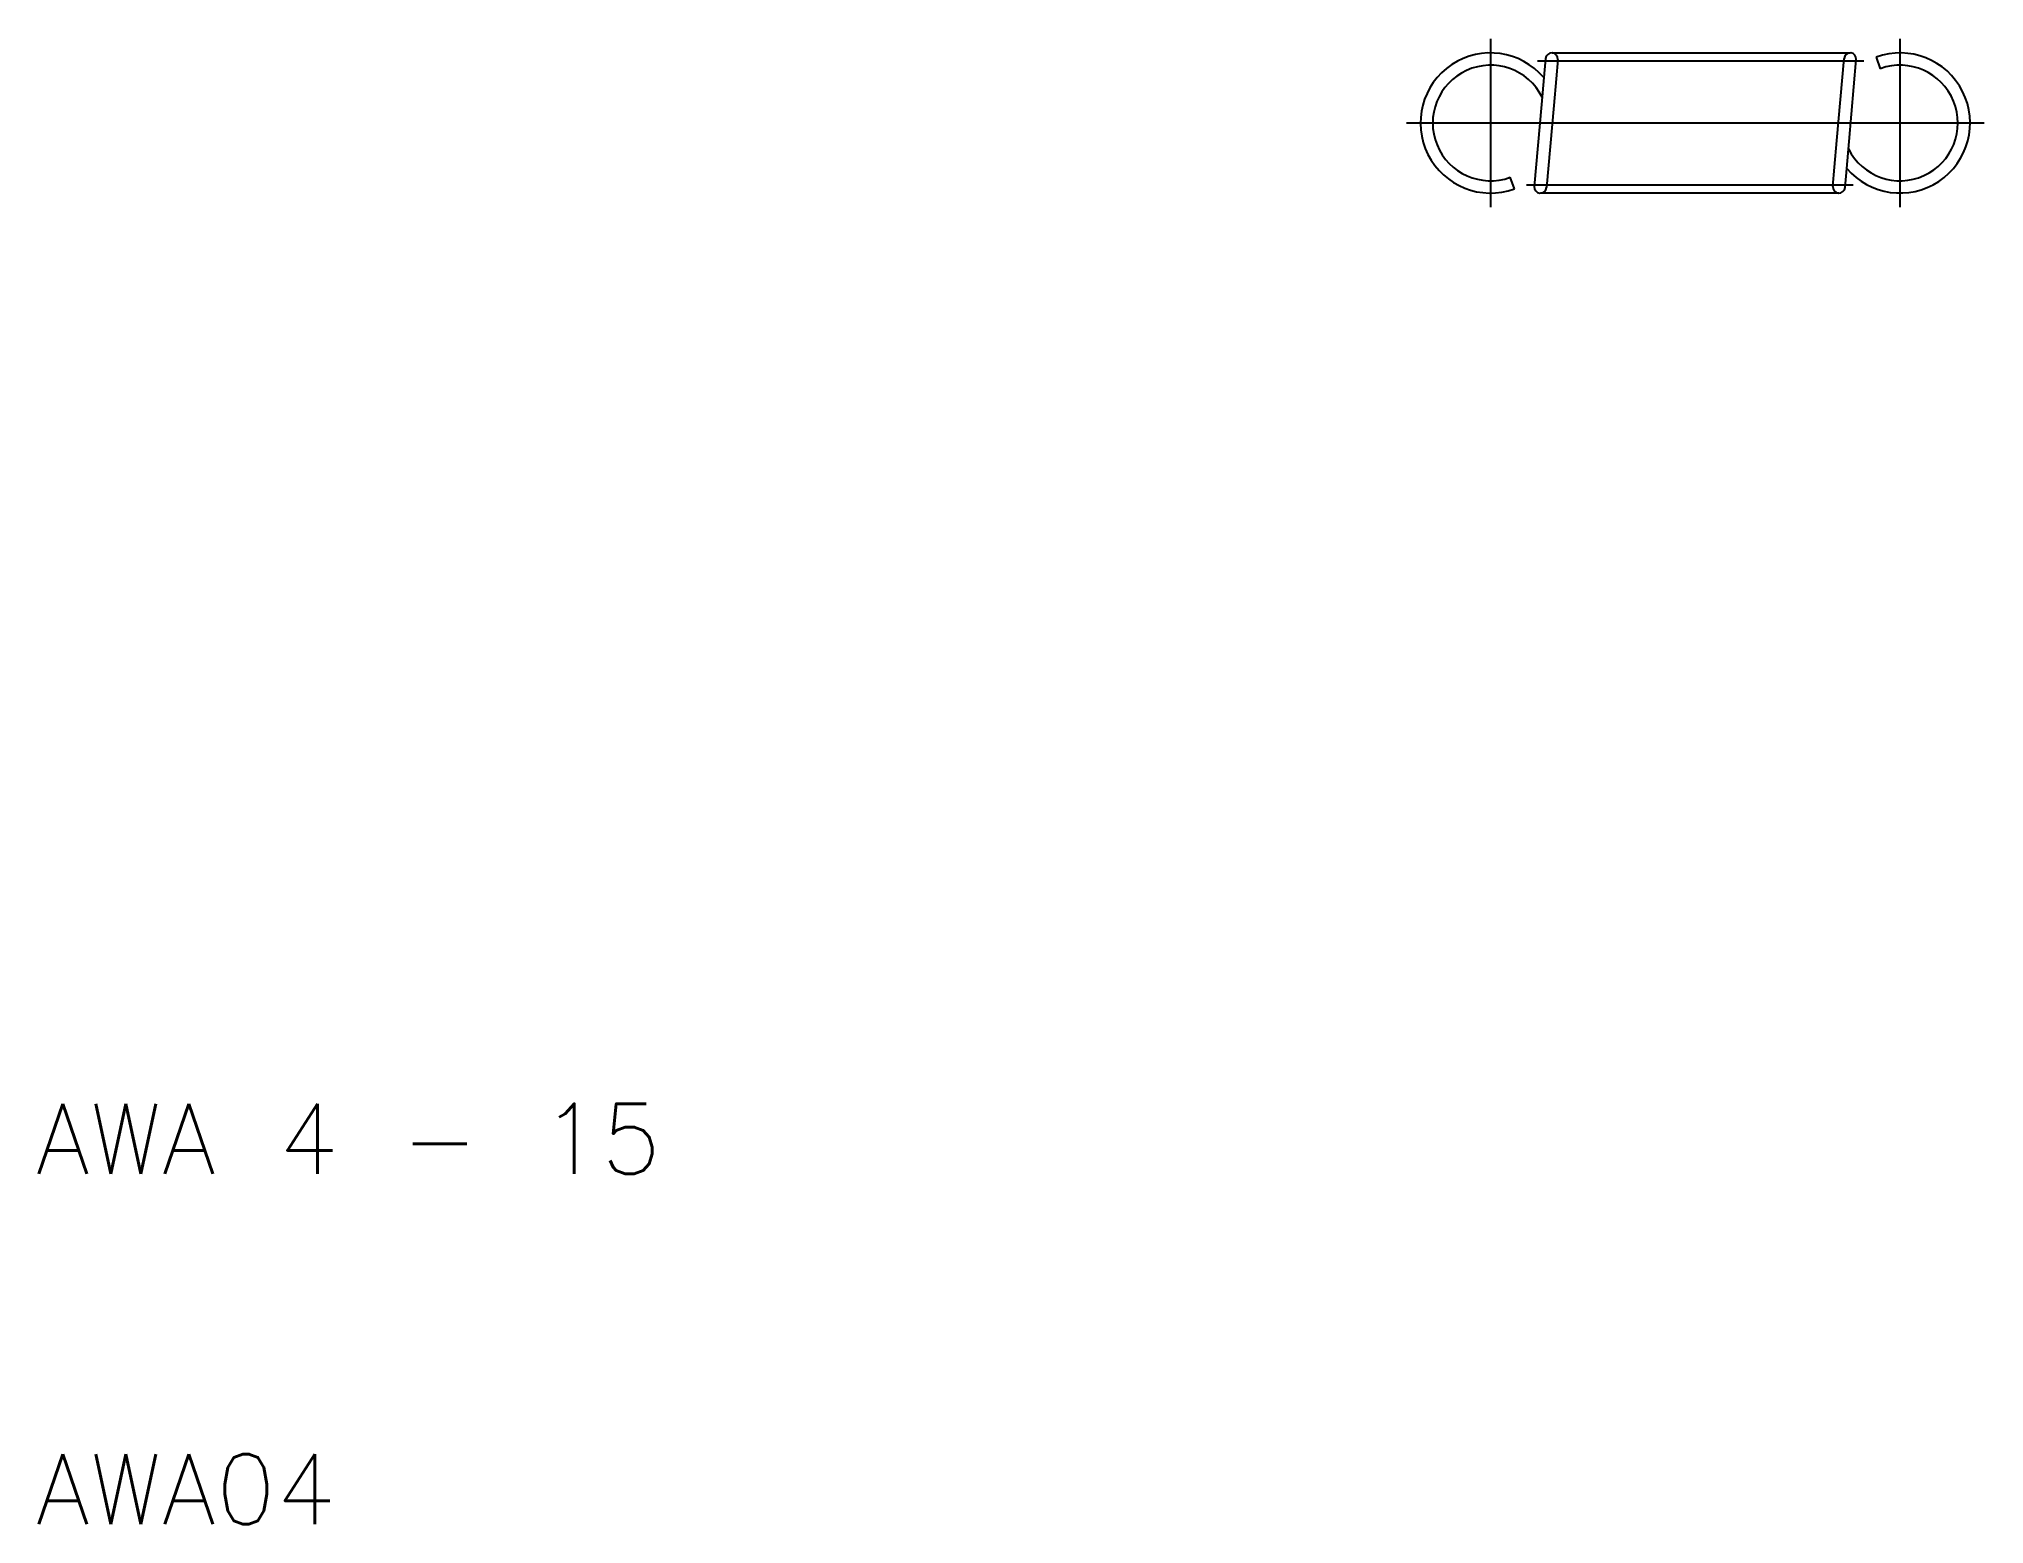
# Model space of a CAD drawing. Extents: x 10.1 to 65.6, y 10 to 52.4.
import ezdxf

# ---------------------------------------------------------------- set-up
doc = ezdxf.new("R2010")
doc.units = 0
doc.linetypes.add('CENTER', pattern=[50.8, 31.75, -6.35, 6.35, -6.35])
doc.linetypes.add('DASHED', pattern=[19.05, 12.7, -6.35])
doc.layers.get('0').update_dxf_attribs({"linetype": 'CONTINUOUS'})
doc.layers.add('CENTER', color=1, linetype='CENTER')
doc.styles.get("Standard").update_dxf_attribs({"font": 'txt.shx'})

msp = doc.modelspace()

# ---------------------------------------------------------------- linework, layer by layer
at = {"color": 7, "linetype": 'CONTINUOUS'}
for p, q in [((53.121, 51.841), (53.074, 51.296)), ((53.47, 51.81), (53.422, 51.265)), ((61.445, 49.5), (61.65, 51.841)), ((61.793, 49.47), (61.998, 51.81)), ((62.566, 51.879), (62.686, 51.55)), ((53.074, 51.296), (53.007, 50.53)), ((53.422, 51.265), (53.355, 50.5)), ((53.007, 50.53), (52.802, 48.19)), ((53.355, 50.5), (53.15, 48.159)), ((61.378, 48.735), (61.445, 49.5)), ((61.726, 48.704), (61.793, 49.47)), ((61.33, 48.19), (61.378, 48.735)), ((61.679, 48.159), (61.726, 48.704))]:
    msp.add_line(p, q, dxfattribs=at)
at = {"color": 3, "linetype": 'DASHED'}
for p, q in [((53.311, 52), (61.824, 52.001)), ((61.504, 47.999), (52.976, 47.999))]:
    msp.add_line(p, q, dxfattribs=at)
msp.add_line((52.234, 48.121), (52.114, 48.45))
at = {"color": 7, "linetype": 'CONTINUOUS'}
for centre, radius, start, end in [((51.55, 50), 2, 40.381, 290), ((53.296, 51.826), 0.175, 355, 175), ((61.824, 51.826), 0.175, 355, 175), ((63.25, 50), 2, 220.381, 110), ((51.55, 50), 1.65, 26.6379, 290), ((63.25, 50), 1.65, 206.6379, 110), ((52.976, 48.174), 0.175, 175, 355), ((61.504, 48.174), 0.175, 175, 355)]:
    msp.add_arc(centre, radius, start, end, dxfattribs=at)
at = {"layer": 'CENTER'}
for p, q in [((51.55, 52.4), (51.55, 47.6)), ((63.25, 47.6), (63.25, 52.4)), ((52.891, 51.775), (62.219, 51.775)), ((49.15, 50), (65.65, 50)), ((61.91, 48.225), (52.581, 48.225))]:
    msp.add_line(p, q, dxfattribs=at)

# ---------------------------------------------------------------- texts
for s, p in [('AWA 4 - 15', (10, 20)), ('AWA04', (10, 10))]:
    msp.add_text(s, height=2).set_placement(p)

doc.saveas('drawing.dxf')
